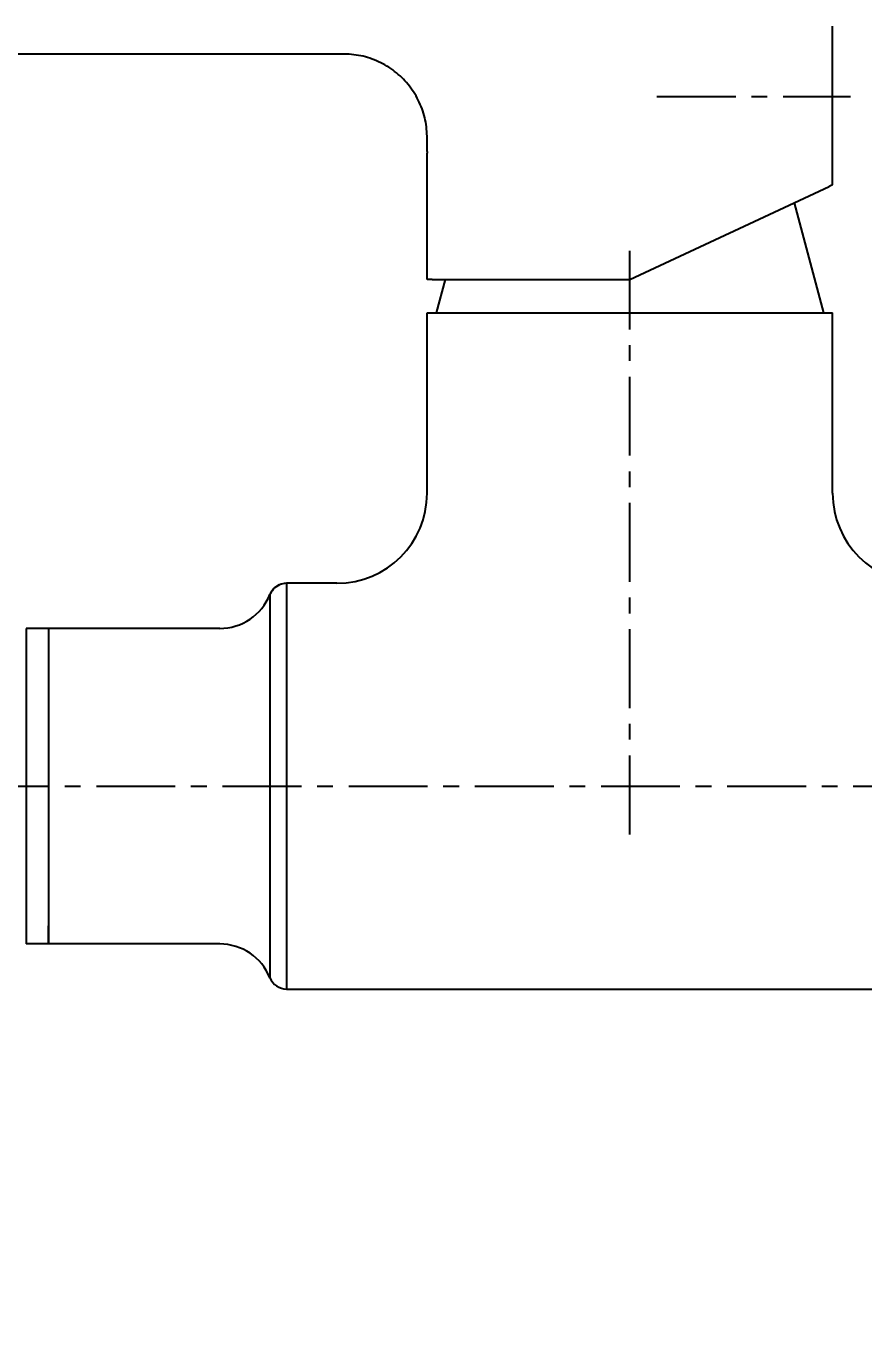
# Model space of a CAD drawing. Extents: x 48064 to 48658, y 16089 to 16509.
# Drawn here: x 48282.1 to 48375.1, y 16282.4 to 16427.1 of the extents above; entities that cross this region are included whole.
import ezdxf

# ---------------------------------------------------------------- set-up
doc = ezdxf.new("R2010")
doc.units = 0
doc.header["$LTSCALE"] = 7
doc.header["$MEASUREMENT"] = 0
doc.linetypes.add('CENTER', pattern=[2, 1.25, -0.25, 0.25, -0.25])
doc.layers.get('0').update_dxf_attribs({"color": 2, "linetype": 'CONTINUOUS'})
doc.layers.get('Defpoints').update_dxf_attribs({"linetype": 'CONTINUOUS'})
for name, color, linetype in [('08_ALL_FEATURES', 7, 'CONTINUOUS'), ('CL', 1, 'CENTER'), ('D', 2, 'CONTINUOUS'), ('DWG', 7, 'CONTINUOUS')]:
    doc.layers.add(name, color=color, linetype=linetype)
doc.styles.add('GHS', font='romans', dxfattribs={"bigfont": 'ghs'})
doc.dimstyles.new('DIM_WS01', dxfattribs={"dimtxt": 3.5, "dimasz": 3, "dimexe": 1, "dimexo": 1, "dimgap": 1, "dimtad": 1, "dimdec": 4, "dimzin": 9, "dimdsep": 46, "dimtxsty": 'GHS', "dimcen": -2, "dimclrd": 256, "dimclre": 256, "dimclrt": 256, "dimadec": 4, "dimazin": 2, "dimtfac": 1, "dimtdec": 4, "dimtix": 1, "dimtmove": 0, "dimatfit": 1, "dimfxl": 1, "dimtolj": 1, "dimtzin": 0, "dimlwd": -1, "dimlwe": -1, "dimarcsym": 0})

# ---------------------------------------------------------------- blocks, each defined once
blk = doc.blocks.new('*D5')
at = {"layer": 'D', "transparency": 16777216}
for p, q in [((48424.61, 16316.82), (48424.61, 16129.57)), ((48160.35, 16157.96), (48160.35, 16129.57)), ((48163.35, 16131.07), (48421.61, 16131.07))]:
    blk.add_line(p, q, dxfattribs=at)
for points in [[(48163.35, 16131.57), (48163.35, 16130.57), (48160.35, 16131.07)], [(48421.61, 16131.57), (48421.61, 16130.57), (48424.61, 16131.07)]]:
    blk.add_solid(points, dxfattribs=at)
at = {"layer": 'Defpoints', "color": 0, "transparency": 16777216}
for p in [(48424.61, 16317.82), (48160.35, 16158.96), (48424.61, 16131.07)]:
    blk.add_point(p, dxfattribs=at)
at = {"layer": 'D', "transparency": 16777216, "insert": (48292.48, 16134.73), "char_height": 3.5, "attachment_point": 5, "style": 'GHS'}
blk.add_mtext('\\A1;(264)', dxfattribs=at)

msp = doc.modelspace()

# ---------------------------------------------------------------- linework, layer by layer
at = {"color": 7, "linetype": 'Continuous'}
for p, q in [((48371.60503, 16409.51625), (48371.60503, 16427.12748)), ((48326.60271, 16412.62411), (48326.60503, 16413.02379)), ((48326.60501, 16409.49231), (48326.60504, 16409.52742)), ((48371.60503, 16409.51625), (48371.20963, 16409.33188)), ((48326.60504, 16407.73916), (48326.60502, 16407.88444)), ((48326.60503, 16406.10447), (48326.60506, 16407.73916)), ((48326.60503, 16404.35044), (48326.60503, 16406.10447)), ((48326.60503, 16402.28506), (48326.60503, 16404.35044)), ((48326.60503, 16399.02292), (48326.60503, 16402.28506)), ((48327.17138, 16399.02292), (48326.60503, 16399.02292))]:
    msp.add_line(p, q, dxfattribs=at)
msp.add_arc((48383.63084, 16412.68889), 57.02856, 179.4854247, 179.66352, dxfattribs=at)
for points, knots in [([(48326.61287, 16414.6418), (48326.60136, 16415.33599), (48326.48438, 16416.7291), (48325.81074, 16418.71782), (48324.72075, 16420.50616), (48323.49816, 16421.75588), (48322.37442, 16422.57151), (48321.46609, 16423.08443), (48320.50717, 16423.49422), (48319.50894, 16423.79553), (48318.48094, 16423.96737), (48317.44209, 16424.0326), (48316.40151, 16424.03318), (48315.36104, 16424.01814), (48314.32024, 16424.02189), (48313.27943, 16424.02416), (48312.23861, 16424.02282), (48310.85087, 16424.02269), (48309.11618, 16424.02305), (48307.03456, 16424.02288), (48304.95294, 16424.02293), (48302.17744, 16424.02291), (48298.70807, 16424.02292), (48294.54482, 16424.02294), (48290.38158, 16424.02284), (48286.91221, 16424.02314), (48284.13672, 16424.02257), (48282.05514, 16424.02395), (48279.97414, 16424.01974), (48277.89328, 16424.03615), (48275.81292, 16424.09029), (48273.03926, 16424.20532), (48269.5761, 16424.43374), (48266.81278, 16424.70547), (48265.43402, 16424.86356)], [0, 0, 0, 0, 0.031275037, 0.062483412, 0.093688798, 0.124881895, 0.140501228, 0.156129591, 0.171766787, 0.187387923, 0.202983609, 0.218602781, 0.234224015, 0.249849184, 0.265477533, 0.281106378, 0.296734453, 0.312362606, 0.343619136, 0.374875595, 0.406132066, 0.437388536, 0.499901476, 0.562414417, 0.624927356, 0.687440267, 0.718696877, 0.749952996, 0.781207652, 0.812438365, 0.843687297, 0.87494705, 0.937484697, 1, 1, 1, 1]), ([(48326.60493, 16409.52742), (48326.60519, 16410.04328), (48326.60794, 16411.07551), (48326.60178, 16412.10774), (48326.60205, 16412.62411)], [0, 0, 0, 0, 0.49975026, 1, 1, 1, 1])]:
    msp.add_open_spline(points, degree=3, knots=knots, dxfattribs=at)
for points in [[(48326.60458, 16413.20106), (48326.60891, 16413.68129), (48326.62083, 16414.16161), (48326.61287, 16414.6418)], [(48326.60504, 16407.88444), (48326.60494, 16408.42039), (48326.60467, 16408.95635), (48326.60492, 16409.49231)]]:
    msp.add_open_spline(points, degree=3, dxfattribs=at)
at = {"layer": '08_ALL_FEATURES', "color": 7, "linetype": 'Continuous'}
for p, q in [((48349.105, 16399.02432), (48371.20963, 16409.33188)), ((48327.17138, 16399.02292), (48349.105, 16399.02292))]:
    msp.add_line(p, q, dxfattribs=at)
at = {"layer": 'CL'}
for p, q in [((48352.10503, 16419.32292), (48373.60503, 16419.32292)), ((48349.105, 16337.48283), (48349.105, 16402.216)), ((48261.905, 16342.82294), (48518.105, 16342.82294))]:
    msp.add_line(p, q, dxfattribs=at)
at = {"layer": 'D'}
for p, q in [((48311.0212, 16365.32294), (48311.0212, 16320.32294)), ((48309.16715, 16364.07294), (48309.16725, 16321.57298))]:
    msp.add_line(p, q, dxfattribs=at)
at = {"layer": 'DWG'}
for p, q in [((48367.33539, 16407.52529), (48370.605, 16395.32294)), ((48328.59641, 16399.02292), (48327.605, 16395.32294)), ((48284.605, 16360.32308), (48282.105, 16360.32308)), ((48282.105, 16360.32308), (48282.105, 16355.77308)), ((48282.105, 16360.32294), (48282.105, 16342.82294)), ((48284.605, 16360.32308), (48284.605, 16342.82294)), ((48282.105, 16342.82294), (48282.105, 16325.32294)), ((48284.605, 16342.82294), (48284.605, 16325.32308)), ((48282.105, 16329.87308), (48282.105, 16325.32308)), ((48284.605, 16325.32308), (48282.105, 16325.32308))]:
    msp.add_line(p, q, dxfattribs=at)
at = {"layer": 'DWG', "linetype": 'Continuous'}
for p, q in [((48326.605, 16375.32294), (48326.605, 16395.32294)), ((48326.605, 16395.32294), (48371.605, 16395.32294)), ((48371.605, 16375.32294), (48371.605, 16395.32294)), ((48316.605, 16365.32294), (48311.0212, 16365.32294)), ((48309.16716, 16364.07309), (48309.1671, 16364.07296)), ((48303.605, 16360.32294), (48284.605, 16360.32294)), ((48284.605, 16325.32294), (48284.605, 16327.32294)), ((48303.605, 16325.32294), (48284.605, 16325.32294)), ((48311.02117, 16320.32294), (48404.605, 16320.32294))]:
    msp.add_line(p, q, dxfattribs=at)
for points in [[(48311.0212, 16365.32294), (48310.81335, 16365.31211), (48310.60656, 16365.27948), (48310.40496, 16365.22563), (48310.21014, 16365.1511), (48310.02414, 16365.05668), (48309.84901, 16364.94343), (48309.68668, 16364.81259), (48309.53882, 16364.66553), (48309.40705, 16364.50384), (48309.29277, 16364.32919)], [(48309.29277, 16364.32919), (48309.19703, 16364.14294), (48309.16715, 16364.07294)]]:
    msp.add_lwpolyline(points, dxfattribs=at)
for centre, radius, start, end in [((48316.605, 16375.32294), 10, 270, 0), ((48381.605, 16375.32294), 10, 180, 270), ((48311.02124, 16363.32295), 1.99999, 90.0011943, 155.0535233), ((48303.60494, 16366.32288), 5.99999, 270.0001602, 337.9764326), ((48311.00568, 16363.32905), 1.98332, 155.0236421, 157.9712295), ((48303.60507, 16319.32309), 5.99999, 22.0231908, 90.0006358), ((48311.02114, 16322.32289), 1.99995, 202.0235958, 270.000803)]:
    msp.add_arc(centre, radius, start, end, dxfattribs=at)

# ---------------------------------------------------------------- dimensions: what is measured, and where the dimension line sits
at = {"layer": 'D'}
dim = msp.add_linear_dim(base=(48424.605, 16131.0659), p1=(48160.35423, 16158.96127), p2=(48424.605, 16317.82294), text='(264)', dimstyle='DIM_WS01', override={"dimexe": 1.5, "dimtad": 3, "dimtoh": 1, "dimtmove": 2, "dimarcsym": 2}, dxfattribs=at)
dim.commit()
dim.dimension.update_dxf_attribs({"geometry": '*D5', "text_midpoint": (48292.47962, 16134.73257)})

doc.saveas('drawing.dxf')
